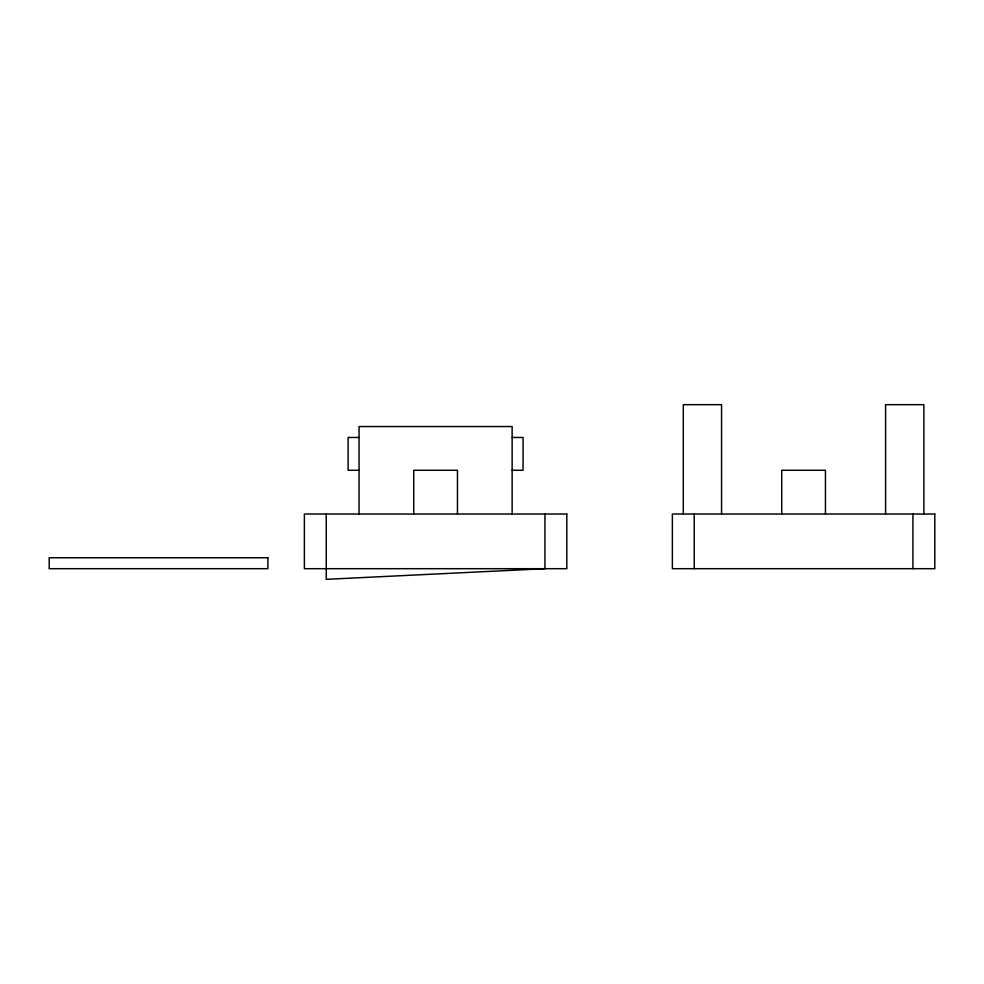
<?xml version="1.0" encoding="UTF-8"?>
<svg xmlns="http://www.w3.org/2000/svg" width="984" height="984" viewBox="0 0 984 984"><rect width="100%" height="100%" fill="white"/><g stroke="black" fill="none" stroke-linecap="round" stroke-linejoin="round"><path stroke-width="1.48" d="M359.049 437.474L348.115 437.474L348.115 470.278L359.049 470.278M512.135 437.474L523.07 437.474L523.07 470.278L512.135 470.278M923.865 514.017L923.865 404.67L885.588 404.67L885.588 514.017M912.931 514.017L912.931 568.691M825.453 514.017L825.453 470.278L781.714 470.278L781.714 514.017M721.567 514.017L721.567 404.67L683.302 404.67L683.302 514.017M694.237 514.017L694.237 568.691M544.939 514.017L544.939 568.691L326.245 579.33L326.245 514.017M512.135 514.017L512.135 426.539L359.049 426.539L359.049 514.017M457.462 514.017L457.462 470.278L413.723 470.278L413.723 514.017M566.809 514.017L304.376 514.017L304.376 568.691L566.809 568.691L566.809 514.017M934.8 514.017L672.367 514.017L672.367 568.691L934.8 568.691L934.8 514.017M267.894 557.756L49.2 557.756L49.2 568.691L267.894 568.691L267.894 557.756"/></g></svg>
